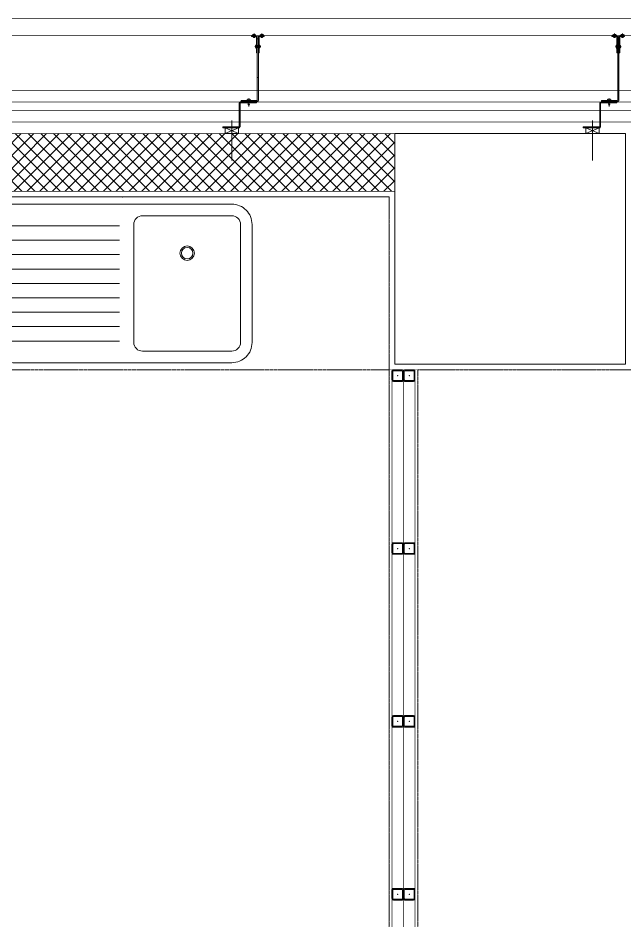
# Model space of a CAD drawing. Extents: x -1457 to 23780, y -2071 to 4205.
# Drawn here: x 8396.9 to 8607.3, y 2551.7 to 2865.1 of the extents above; entities that cross this region are included whole.
import ezdxf

# ---------------------------------------------------------------- set-up
doc = ezdxf.new("R2010")
doc.units = 0
doc.header["$MEASUREMENT"] = 0
doc.linetypes.add('HIDDEN', pattern=[0.375, 0.25, -0.125])
doc.layers.get('0').update_dxf_attribs({"color": 9, "lineweight": 9})
doc.layers.add('M-TEFRIS2-015', color=129, linetype='Continuous', lineweight=9)

# ---------------------------------------------------------------- blocks, each defined once
blk = doc.blocks.new('m-mu-evye01-p')
for points in [[(-45, 9.5), (-45, 50.5, -0.414214), (-38, 57.5), (38, 57.5, -0.414214), (45, 50.5), (45, 9.5, -0.414214), (38, 2.5), (-38, 2.5, -0.414214)], [(-4, 9.5), (-4, 50.5, 0.414214), (-7, 53.5), (-38, 53.5, 0.414214), (-41, 50.5), (-41, 9.5, 0.414214), (-38, 6.5), (-7, 6.5, 0.414214)]]:
    blk.add_lwpolyline(points, format="xyb", close=True)
for points in [[(40, 50), (1, 50)], [(40, 45), (1, 45)], [(40, 40), (1, 40)], [(40, 35), (1, 35)], [(40, 30), (1, 30)], [(40, 25), (1, 25)], [(40, 20), (1, 20)], [(40, 15), (1, 15)], [(40, 10), (1, 10)]]:
    blk.add_lwpolyline(points)
for radius in [2.5, 2]:
    blk.add_circle((-22.5, 19.5), radius)
blk.add_point((0, 0))
blk = doc.blocks.new('p-kolon_80x80')
blk.add_lwpolyline([(-40, -40), (40, -40), (40, 40), (-40, 40)], close=True)
blk = doc.blocks.new('p- alum kaplama profil')
at = {"lineweight": 13}
blk.add_lwpolyline([(7.12, 12.59), (7.12, 26.49)], dxfattribs=at)
at = {"lineweight": 5}
blk.add_lwpolyline([(9.44, 15.16), (4.79, 15.16), (4.79, 17.16), (9.44, 17.16)], close=True, dxfattribs=at)
for points in [[(4.79, 15.16), (9.44, 17.16)], [(9.44, 15.16), (4.79, 17.16)]]:
    blk.add_lwpolyline(points, dxfattribs=at)
at = {"lineweight": 18}
blk.add_lwpolyline([(4.09, 6.16), (-1.41, 6.16), (-1.41, 6.46), (4.09, 6.46, 0.414214), (4.29, 6.66), (4.29, 14.66, -0.414214), (4.79, 15.16), (10.29, 15.16), (10.29, 14.86), (4.79, 14.86, 0.414214), (4.59, 14.66), (4.59, 6.66, -0.414214)], format="xyb", close=True, dxfattribs=at)
blk.add_lwpolyline([(-2.06, 5.56), (-2.06, -2.34), (-2.06, -15.69), (-1.66, -15.69), (-1.66, -2.34), (-1.66, 5.56), (-1.66, 5.56), (-1.66, 5.57), (-1.66, 5.57), (-1.66, 5.58), (-1.66, 5.58), (-1.65, 5.59), (-1.65, 5.59), (-1.65, 5.59), (-1.65, 5.6), (-1.65, 5.6), (-1.64, 5.61), (-1.64, 5.61), (-1.64, 5.62), (-1.64, 5.62), (-1.63, 5.62), (-1.63, 5.63), (-1.63, 5.63), (-1.62, 5.63), (-1.62, 5.64), (-1.61, 5.64), (-1.61, 5.64), (-1.61, 5.64), (-1.6, 5.65), (-1.6, 5.65), (-1.59, 5.65), (-1.59, 5.65), (-1.58, 5.65), (-1.58, 5.65), (-1.57, 5.66), (-1.57, 5.66), (-1.56, 5.66), (-1.56, 5.66), (3.94, 5.66), (3.94, 6.06), (-1.56, 6.06), (-1.58, 6.06), (-1.61, 6.05), (-1.63, 6.05), (-1.66, 6.05), (-1.68, 6.04), (-1.7, 6.03), (-1.73, 6.03), (-1.75, 6.02), (-1.77, 6.01), (-1.79, 6), (-1.82, 5.99), (-1.84, 5.97), (-1.86, 5.96), (-1.88, 5.94), (-1.89, 5.93), (-1.91, 5.91), (-1.93, 5.89), (-1.95, 5.87), (-1.96, 5.85), (-1.97, 5.83), (-1.99, 5.81), (-2, 5.79), (-2.01, 5.77), (-2.02, 5.75), (-2.03, 5.72), (-2.04, 5.7), (-2.04, 5.68), (-2.05, 5.65), (-2.05, 5.63), (-2.06, 5.61), (-2.06, 5.58)], close=True)
blk.add_lwpolyline([(-1.66, -2.34), (-2.06, -2.34)])
for points in [[(-2.36, -10.84), (-2.36, -16.39), (-2.36, -16.39, -0.414214), (-2.51, -16.54), (-2.51, -16.54), (-4.06, -16.54), (-4.06, -16.84), (-2.51, -16.84), (-2.51, -16.84, 0.414214), (-2.06, -16.39), (-2.06, -10.84)], [(-1.36, -10.84), (-1.66, -10.84), (-1.66, -16.39, 0.414214), (-1.21, -16.84), (-1.21, -16.84), (0.34, -16.84), (0.34, -16.54), (-1.21, -16.54), (-1.21, -16.54, -0.414214), (-1.36, -16.39), (-1.36, -16.39)]]:
    blk.add_lwpolyline(points, format="xyb", close=True)
for points in [[(1.61, 6.87, -10), (0.98, 6.96, -10)], [(1.56, 7.05, -10), (1.02, 7.13, -10)], [(1.05, 6.91, -10), (1.29, 7.56, -10)], [(1.29, 4.93, -10), (1.29, 7.8, -10)], [(1.53, 6.82, -10), (1.29, 7.56, -10)], [(0.67, 5.66, -10), (1.91, 5.66, -10)], [(0.67, 5.66, -10), (0.67, 5.64, -10), (0.67, 5.62, -10), (0.67, 5.6, -10), (0.68, 5.58, -10), (0.68, 5.56, -10), (0.69, 5.54, -10), (0.69, 5.52, -10), (0.7, 5.5, -10), (0.7, 5.48, -10), (0.71, 5.46, -10), (0.72, 5.45, -10), (0.73, 5.43, -10), (0.74, 5.41, -10), (0.75, 5.4, -10), (0.76, 5.38, -10), (0.77, 5.36, -10), (0.79, 5.35, -10), (0.8, 5.33, -10), (0.81, 5.32, -10), (0.83, 5.31, -10), (0.84, 5.29, -10), (0.86, 5.28, -10), (0.87, 5.27, -10), (0.89, 5.26, -10), (0.91, 5.25, -10), (0.92, 5.24, -10), (0.94, 5.23, -10), (0.96, 5.22, -10), (0.98, 5.21, -10), (1, 5.21, -10), (1.02, 5.2, -10), (1.03, 5.2, -10)], [(0.96, 5.66, -10), (0.97, 5.66, -10), (0.97, 5.66, -10), (0.97, 5.66, -10), (0.98, 5.66, -10), (0.98, 5.66, -10), (0.99, 5.66, -10), (0.99, 5.66, -10), (1, 5.66, -10), (1, 5.67, -10), (1, 5.67, -10), (1.01, 5.67, -10), (1.01, 5.67, -10), (1.01, 5.67, -10), (1.02, 5.68, -10), (1.02, 5.68, -10), (1.02, 5.68, -10), (1.03, 5.69, -10), (1.03, 5.69, -10), (1.03, 5.69, -10), (1.04, 5.7, -10), (1.04, 5.7, -10), (1.04, 5.7, -10), (1.04, 5.71, -10), (1.04, 5.71, -10), (1.05, 5.72, -10), (1.05, 5.72, -10), (1.05, 5.72, -10), (1.05, 5.73, -10), (1.05, 5.73, -10), (1.05, 5.74, -10), (1.05, 5.74, -10), (1.05, 5.75, -10)], [(1.33, 5.85, -10), (0.98, 5.88, -10)], [(1.03, 5.2, -10), (1.04, 5.2, -10), (1.05, 5.19, -10), (1.05, 5.19, -10), (1.06, 5.19, -10), (1.06, 5.19, -10), (1.07, 5.19, -10), (1.07, 5.19, -10), (1.08, 5.19, -10), (1.08, 5.19, -10), (1.09, 5.19, -10), (1.09, 5.18, -10), (1.1, 5.18, -10), (1.1, 5.18, -10), (1.11, 5.18, -10), (1.11, 5.18, -10), (1.12, 5.18, -10), (1.12, 5.18, -10), (1.13, 5.18, -10), (1.13, 5.18, -10), (1.14, 5.18, -10), (1.15, 5.18, -10), (1.15, 5.18, -10), (1.16, 5.17, -10), (1.16, 5.17, -10), (1.17, 5.17, -10), (1.17, 5.17, -10), (1.18, 5.17, -10), (1.18, 5.17, -10), (1.19, 5.17, -10), (1.19, 5.17, -10), (1.2, 5.17, -10), (1.2, 5.17, -10)], [(1.05, 5.83, -10), (1.05, 6.01, -10)], [(1.05, 5.75, -10), (1.05, 5.83, -10)], [(1.2, 5.17, -10), (1.2, 5.2, -10)], [(1.38, 5.2, -10), (1.2, 5.2, -10)], [(1.29, 6.16, -10), (1.29, 6.26, -10)], [(1.38, 5.17, -10), (1.38, 5.2, -10)], [(1.38, 5.17, -10), (1.38, 5.17, -10), (1.39, 5.17, -10), (1.39, 5.17, -10), (1.4, 5.17, -10), (1.41, 5.17, -10), (1.41, 5.17, -10), (1.42, 5.17, -10), (1.42, 5.17, -10), (1.43, 5.17, -10), (1.43, 5.18, -10), (1.44, 5.18, -10), (1.44, 5.18, -10), (1.45, 5.18, -10), (1.45, 5.18, -10), (1.46, 5.18, -10), (1.46, 5.18, -10), (1.47, 5.18, -10), (1.47, 5.18, -10), (1.48, 5.18, -10), (1.48, 5.18, -10), (1.49, 5.18, -10), (1.5, 5.19, -10), (1.5, 5.19, -10), (1.51, 5.19, -10), (1.51, 5.19, -10), (1.52, 5.19, -10), (1.52, 5.19, -10), (1.53, 5.19, -10), (1.53, 5.19, -10), (1.54, 5.19, -10), (1.54, 5.2, -10), (1.55, 5.2, -10)], [(1.53, 5.75, -10), (1.53, 5.92, -10)], [(1.53, 5.75, -10), (1.53, 5.74, -10), (1.53, 5.74, -10), (1.53, 5.73, -10), (1.53, 5.73, -10), (1.53, 5.72, -10), (1.54, 5.72, -10), (1.54, 5.72, -10), (1.54, 5.71, -10), (1.54, 5.71, -10), (1.54, 5.7, -10), (1.54, 5.7, -10), (1.55, 5.7, -10), (1.55, 5.69, -10), (1.55, 5.69, -10), (1.55, 5.69, -10), (1.56, 5.68, -10), (1.56, 5.68, -10), (1.56, 5.68, -10), (1.57, 5.67, -10), (1.57, 5.67, -10), (1.58, 5.67, -10), (1.58, 5.67, -10), (1.58, 5.67, -10), (1.59, 5.66, -10), (1.59, 5.66, -10), (1.6, 5.66, -10), (1.6, 5.66, -10), (1.6, 5.66, -10), (1.61, 5.66, -10), (1.61, 5.66, -10), (1.62, 5.66, -10), (1.62, 5.66, -10)], [(1.55, 5.2, -10), (1.57, 5.2, -10), (1.59, 5.21, -10), (1.6, 5.21, -10), (1.62, 5.22, -10), (1.64, 5.23, -10), (1.66, 5.24, -10), (1.68, 5.25, -10), (1.69, 5.26, -10), (1.71, 5.27, -10), (1.73, 5.28, -10), (1.74, 5.29, -10), (1.76, 5.31, -10), (1.77, 5.32, -10), (1.78, 5.33, -10), (1.8, 5.35, -10), (1.81, 5.36, -10), (1.82, 5.38, -10), (1.83, 5.4, -10), (1.84, 5.41, -10), (1.85, 5.43, -10), (1.86, 5.45, -10), (1.87, 5.46, -10), (1.88, 5.48, -10), (1.89, 5.5, -10), (1.89, 5.52, -10), (1.9, 5.54, -10), (1.9, 5.56, -10), (1.9, 5.58, -10), (1.91, 5.6, -10), (1.91, 5.62, -10), (1.91, 5.64, -10), (1.91, 5.66, -10)], [(-2.36, -12.52, 0), (-2.4, -12.53, 0), (-2.43, -12.56, 0), (-2.47, -12.58, 0), (-2.5, -12.6, 0), (-2.53, -12.63, 0), (-2.56, -12.66, 0), (-2.59, -12.69, 0), (-2.61, -12.73, 0), (-2.63, -12.76, 0), (-2.65, -12.8, 0), (-2.67, -12.84, 0), (-2.68, -12.88, 0), (-2.69, -12.92, 0), (-2.7, -12.96, 0), (-2.71, -13, 0), (-2.71, -13.04, 0), (-2.71, -13.08, 0), (-2.7, -13.13, 0), (-2.69, -13.17, 0), (-2.68, -13.21, 0), (-2.67, -13.25, 0), (-2.65, -13.28, 0), (-2.63, -13.32, 0), (-2.61, -13.36, 0), (-2.59, -13.39, 0), (-2.56, -13.42, 0), (-2.53, -13.45, 0), (-2.5, -13.48, 0), (-2.47, -13.51, 0), (-2.43, -13.53, 0), (-2.4, -13.55, 0), (-2.36, -13.57, 0)], [(-2.36, -13.04, 0), (-2.36, -12.52, 0)], [(-1.36, -13.04, 0), (-1.36, -12.37, 0)], [(-1.36, -13.72, 0), (-1.32, -13.68, 0), (-1.29, -13.65, 0), (-1.26, -13.61, 0), (-1.23, -13.58, 0), (-1.2, -13.54, 0), (-1.18, -13.5, 0), (-1.16, -13.45, 0), (-1.14, -13.41, 0), (-1.12, -13.37, 0), (-1.1, -13.32, 0), (-1.09, -13.28, 0), (-1.08, -13.23, 0), (-1.07, -13.18, 0), (-1.06, -13.14, 0), (-1.06, -13.09, 0), (-1.06, -13.04, 0), (-1.06, -12.99, 0), (-1.06, -12.95, 0), (-1.07, -12.9, 0), (-1.08, -12.85, 0), (-1.09, -12.81, 0), (-1.1, -12.76, 0), (-1.12, -12.72, 0), (-1.14, -12.67, 0), (-1.16, -12.63, 0), (-1.18, -12.59, 0), (-1.2, -12.55, 0), (-1.23, -12.51, 0), (-1.26, -12.47, 0), (-1.29, -12.43, 0), (-1.32, -12.4, 0), (-1.36, -12.37, 0)], [(-2.86, -13.04, 0), (-0.86, -13.04, 0)], [(-2.36, -13.04, 0), (-2.36, -12.73, 0)], [(-2.36, -12.73, 0), (-2.36, -13.04, 0)], [(-1.36, -12.73, 0), (-2.36, -12.73, 0)], [(-2.36, -13.04, 0), (-2.36, -13.36, 0)], [(-2.36, -13.04, 0), (-2.36, -13.57, 0)], [(-2.36, -13.36, 0), (-2.36, -13.04, 0)], [(-1.36, -13.36, 0), (-2.36, -13.36, 0)], [(-1.36, -13.04, 0), (-1.36, -13.72, 0)], [(-3.84, -17.04, 0), (-3.81, -17.07, 0), (-3.78, -17.1, 0), (-3.75, -17.12, 0), (-3.72, -17.15, 0), (-3.69, -17.17, 0), (-3.66, -17.19, 0), (-3.62, -17.21, 0), (-3.59, -17.23, 0), (-3.55, -17.24, 0), (-3.52, -17.26, 0), (-3.48, -17.27, 0), (-3.44, -17.28, 0), (-3.4, -17.28, 0), (-3.36, -17.29, 0), (-3.32, -17.29, 0), (-3.29, -17.29, 0), (-3.25, -17.29, 0), (-3.21, -17.29, 0), (-3.17, -17.28, 0), (-3.13, -17.28, 0), (-3.09, -17.27, 0), (-3.06, -17.26, 0), (-3.02, -17.24, 0), (-2.98, -17.23, 0), (-2.95, -17.21, 0), (-2.91, -17.19, 0), (-2.88, -17.17, 0), (-2.85, -17.15, 0), (-2.82, -17.12, 0), (-2.79, -17.1, 0), (-2.76, -17.07, 0), (-2.73, -17.04, 0)], [(-3.29, -17.04, 0), (-3.84, -17.04, 0)], [(-2.85, -16.54, 0), (-2.86, -16.51, 0), (-2.87, -16.47, 0), (-2.89, -16.44, 0), (-2.91, -16.41, 0), (-2.93, -16.38, 0), (-2.96, -16.35, 0), (-2.98, -16.33, 0), (-3.01, -16.31, 0), (-3.04, -16.29, 0), (-3.07, -16.27, 0), (-3.11, -16.25, 0), (-3.14, -16.24, 0), (-3.18, -16.23, 0), (-3.21, -16.22, 0), (-3.25, -16.22, 0), (-3.29, -16.22, 0), (-3.32, -16.22, 0), (-3.36, -16.22, 0), (-3.39, -16.23, 0), (-3.43, -16.24, 0), (-3.46, -16.25, 0), (-3.5, -16.27, 0), (-3.53, -16.29, 0), (-3.56, -16.31, 0), (-3.59, -16.33, 0), (-3.61, -16.35, 0), (-3.64, -16.38, 0), (-3.66, -16.41, 0), (-3.68, -16.44, 0), (-3.7, -16.47, 0), (-3.71, -16.51, 0), (-3.73, -16.54, 0)], [(-3.29, -16.54, 0), (-3.73, -16.54, 0)], [(-3.29, -16.54, 0), (-3.55, -16.54, 0)], [(-3.55, -16.54, 0), (-3.29, -16.54, 0)], [(-3.55, -17.04, 0), (-3.55, -16.54, 0)], [(-3.29, -17.54, 0), (-3.29, -16.04, 0)], [(-3.29, -16.54, 0), (-2.85, -16.54, 0)], [(-3.29, -16.54, 0), (-3.03, -16.54, 0)], [(-3.03, -16.54, 0), (-3.29, -16.54, 0)], [(-3.29, -17.04, 0), (-2.73, -17.04, 0)], [(-3.03, -17.04, 0), (-3.03, -16.54, 0)], [(-0.56, -17.04, 0), (-1.11, -17.04, 0)], [(0, -17.04, 0), (-0.03, -17.07, 0), (-0.06, -17.1, 0), (-0.09, -17.12, 0), (-0.12, -17.15, 0), (-0.15, -17.17, 0), (-0.18, -17.19, 0), (-0.22, -17.21, 0), (-0.25, -17.23, 0), (-0.29, -17.24, 0), (-0.33, -17.26, 0), (-0.36, -17.27, 0), (-0.4, -17.28, 0), (-0.44, -17.28, 0), (-0.48, -17.29, 0), (-0.52, -17.29, 0), (-0.56, -17.29, 0), (-0.59, -17.29, 0), (-0.63, -17.29, 0), (-0.67, -17.28, 0), (-0.71, -17.28, 0), (-0.75, -17.27, 0), (-0.79, -17.26, 0), (-0.82, -17.24, 0), (-0.86, -17.23, 0), (-0.89, -17.21, 0), (-0.93, -17.19, 0), (-0.96, -17.17, 0), (-0.99, -17.15, 0), (-1.02, -17.12, 0), (-1.05, -17.1, 0), (-1.08, -17.07, 0), (-1.11, -17.04, 0)], [(-1, -16.54, 0), (-0.98, -16.51, 0), (-0.97, -16.47, 0), (-0.95, -16.44, 0), (-0.93, -16.41, 0), (-0.91, -16.38, 0), (-0.88, -16.35, 0), (-0.86, -16.33, 0), (-0.83, -16.31, 0), (-0.8, -16.29, 0), (-0.77, -16.27, 0), (-0.73, -16.25, 0), (-0.7, -16.24, 0), (-0.66, -16.23, 0), (-0.63, -16.22, 0), (-0.59, -16.22, 0), (-0.56, -16.22, 0), (-0.52, -16.22, 0), (-0.48, -16.22, 0), (-0.45, -16.23, 0), (-0.41, -16.24, 0), (-0.38, -16.25, 0), (-0.34, -16.27, 0), (-0.31, -16.29, 0), (-0.28, -16.31, 0), (-0.25, -16.33, 0), (-0.23, -16.35, 0), (-0.2, -16.38, 0), (-0.18, -16.41, 0), (-0.16, -16.44, 0), (-0.14, -16.47, 0), (-0.13, -16.51, 0), (-0.12, -16.54, 0)], [(-0.56, -16.54, 0), (-1, -16.54, 0)], [(-0.56, -16.54, 0), (-0.82, -16.54, 0)], [(-0.82, -16.54, 0), (-0.56, -16.54, 0)], [(-0.82, -17.04, 0), (-0.82, -16.54, 0)], [(-0.56, -17.54, 0), (-0.56, -16.04, 0)], [(-0.56, -16.54, 0), (-0.3, -16.54, 0)], [(-0.56, -16.54, 0), (-0.12, -16.54, 0)], [(-0.3, -16.54, 0), (-0.56, -16.54, 0)], [(-0.56, -17.04, 0), (0, -17.04, 0)], [(-0.3, -17.04, 0), (-0.3, -16.54, 0)]]:
    blk.add_polyline3d(points)
blk = doc.blocks.new('Prf-40x40')
for points in [[(1.5, -2), (-1.5, -2, -0.414214), (-2, -1.5), (-2, 1.5, -0.414214), (-1.5, 2), (1.5, 2, -0.414214), (2, 1.5), (2, -1.5, -0.414214)], [(1.5, -1.7), (-1.5, -1.7, -0.414214), (-1.7, -1.5), (-1.7, 1.5, -0.414214), (-1.5, 1.7), (1.5, 1.7, -0.414214), (1.7, 1.5), (1.7, -1.5, -0.414214)]]:
    blk.add_lwpolyline(points, format="xyb", close=True)
blk.add_point((0, 0))

msp = doc.modelspace()

# ---------------------------------------------------------------- hatches: boundary and pattern name
at = {"layer": 'M-TEFRIS2-015', "linetype": 'HIDDEN', "lineweight": 0}
h = msp.add_hatch(dxfattribs=at)
h.set_pattern_fill('ANSI37', color=256, scale=25, style=0)
h.paths.add_polyline_path([(8105, 2825), (8527.5, 2825), (8527.5, 2805), (8105, 2805)])

# ---------------------------------------------------------------- linework, layer by layer
for p, q in [((7909.5, 2803), (8525.5, 2803)), ((8113, 2803), (8525.5, 2803)), ((8525.5, 2803), (8525.5, 2363)), ((8525.5, 2803), (8525.5, 2743)), ((8525.5, 2743), (8113, 2743)), ((8609.5, 2743), (8535.5, 2743)), ((8535.5, 2743), (8535.5, 2447))]:
    msp.add_line(p, q, dxfattribs=at)
at = {"layer": 'M-TEFRIS2-015', "linetype": 'HIDDEN', "lineweight": 0, "const_width": 0.2}
for points in [[(7067.5, 861.68), (7067.5, 861.68), (7067.5, 2865), (10767.5, 2865), (10767.49, 1989.75)], [(7073.5, 861.68), (7073.5, 2859), (10761.5, 2859), (10761.5, 1989.75)], [(8103.52, 2840), (8529.59, 2840)], [(8526.02, 2840), (8730, 2840)], [(8098.19, 2836), (8529.59, 2836)], [(8525.28, 2836), (8736.63, 2836)], [(8527.5, 2833), (8527.5, 2833), (8105, 2833), (8105, 2825)], [(8730, 2825), (8730, 2833), (8527.5, 2833)], [(8105, 2829), (8527.5, 2829)], [(8527.5, 2829), (8730, 2829)], [(8525.5, 2803), (8103, 2803), (8103, 2820.22)], [(8525.5, 2803), (8525.5, 2743), (8609.5, 2743), (8609.5, 2803), (8732, 2803), (8732, 2819.3)], [(8530.5, 2450.5), (8530.5, 2739.5)]]:
    msp.add_lwpolyline(points, dxfattribs=at)
for points in [[(8105, 2825), (8527.5, 2825), (8527.5, 2805), (8105, 2805)], [(8535.5, 2447), (8525.5, 2447), (8525.5, 2743), (8535.5, 2743)], [(8534.5, 2447), (8526.5, 2447), (8526.5, 2743), (8534.5, 2743)]]:
    msp.add_lwpolyline(points, close=True, dxfattribs=at)

# ---------------------------------------------------------------- block references
at = {"layer": 'M-TEFRIS2-015', "linetype": 'HIDDEN', "lineweight": 0, "rotation": 180}
for name, p in [('p- alum kaplama profil', (8478.14, 2842.16)), ('p- alum kaplama profil', (8603.14, 2842.16)), ('m-mu-evye01-p', (8433, 2803))]:
    msp.add_blockref(name, p, dxfattribs=at)
at = {"layer": 'M-TEFRIS2-015', "linetype": 'HIDDEN', "lineweight": 0}
msp.add_blockref('p-kolon_80x80', (8567.5, 2785), dxfattribs=at)
at = {"layer": 'M-TEFRIS2-015', "linetype": 'HIDDEN', "lineweight": 0, "xscale": -1}
for p in [(8528.5, 2741), (8532.5, 2741), (8528.5, 2681), (8532.5, 2681), (8528.5, 2621), (8532.5, 2621), (8528.5, 2561), (8532.5, 2561)]:
    msp.add_blockref('Prf-40x40', p, dxfattribs=at)

doc.saveas('drawing.dxf')
